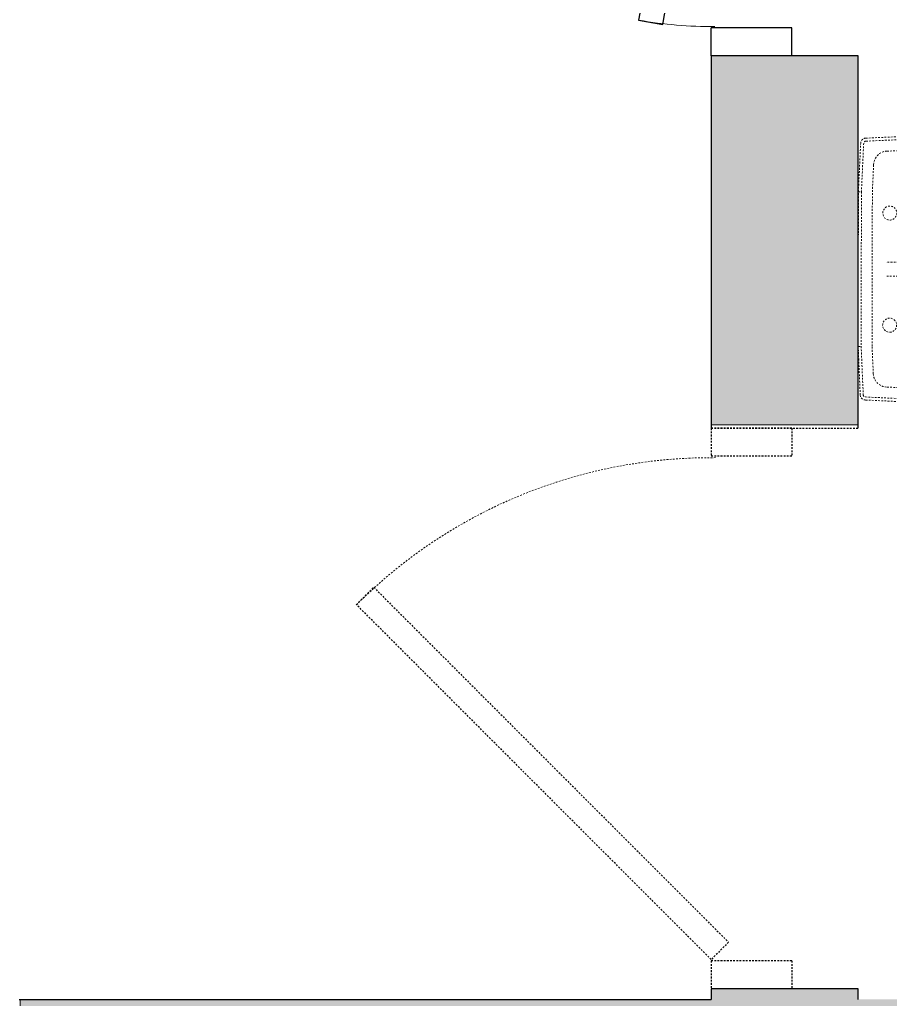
# Model space of a CAD drawing. Header units: inches. Extents: x -1176 to 1545, y -2552 to 978.
# Drawn here: x 1161.9 to 1224, y 113.9 to 183.8 of the extents above; entities that cross this region are included whole.
import ezdxf

# ---------------------------------------------------------------- set-up
doc = ezdxf.new("R2010")
doc.units = ezdxf.units.IN
doc.header["$MEASUREMENT"] = 0
doc.linetypes.add('Demolished', pattern=[0.1875, 0.125, -0.0625])
for name, color, linetype, lineweight in [('A-DOOR', 31, 'Demolished', 9), ('A-DOOR-FRAM', 31, 'Demolished', 30), ('A-WALL', 113, 'Continuous', 18), ('A-WALL-PATT', 111, 'Continuous', 18), ('P-SANR-FIXT', 6, 'Demolished', 9)]:
    doc.layers.add(name, color=color, linetype=linetype, lineweight=lineweight)

# ---------------------------------------------------------------- blocks, each defined once
blk = doc.blocks.new('P-Sink-Rectangular - PSR1918-3060176-2nd Floor Demo')
at = {"layer": 'P-SANR-FIXT', "color": 7}
for p, q in [((-9.5, 4.965), (-9.342, 8.49)), ((-9.127, 8.48), (-9.285, 4.96)), ((-8.988, 8.844), (-5.697, 8.992)), ((-5.512, 8.785), (-8.978, 8.629)), ((-5.517, 8.992), (-5.512, 8.785)), ((5.512, 8.785), (-5.512, 8.785)), ((-0.796, 9), (5.517, 9)), ((5.517, 9), (5.512, 8.785)), ((8.978, 8.629), (5.512, 8.785)), ((5.517, 9), (8.988, 8.844)), ((9.285, 4.96), (9.127, 8.48)), ((9.342, 8.49), (9.5, 4.965)), ((-7.467, 7.917), (-5.509, 8.004)), ((-5.509, 8.004), (5.509, 8.004)), ((5.509, 8.004), (7.467, 7.917)), ((-8.504, 5.009), (-8.417, 6.967)), ((8.417, 6.967), (8.504, 5.009)), ((-9.5, 4.965), (-9.285, 4.96)), ((-9.5, -4.965), (-9.5, 4.965)), ((-9.285, 4.96), (-9.285, -4.96)), ((-8.504, -5.009), (-8.504, 5.009)), ((8.504, 5.009), (8.504, -5.009)), ((9.5, 4.965), (9.285, 4.96)), ((9.285, -4.96), (9.285, 4.96)), ((9.5, 4.965), (9.5, -4.965)), ((-6.25, 4.598), (-0.491, 4.598)), ((-6.25, 4.598), (-0.491, 4.598)), ((0.482, 4.598), (6.25, 4.598)), ((0.482, 4.598), (6.25, 4.598)), ((-8.348, -5.5), (-8.348, 2.5)), ((-8.348, -5.5), (-8.348, 2.5)), ((8.348, 2.5), (8.348, -5.5)), ((8.348, 2.5), (8.348, -5.5)), ((-9.5, -4.965), (-9.285, -4.96)), ((-9.342, -8.49), (-9.5, -4.965)), ((-9.285, -4.96), (-9.127, -8.48)), ((-8.417, -6.967), (-8.504, -5.009)), ((8.504, -5.009), (8.417, -6.967)), ((9.127, -8.48), (9.285, -4.96)), ((9.5, -4.965), (9.285, -4.96)), ((9.5, -4.965), (9.342, -8.49)), ((6.25, -7.598), (-6.25, -7.598)), ((6.25, -7.598), (-6.25, -7.598)), ((-5.509, -8.004), (-7.467, -7.917)), ((5.509, -8.004), (-5.509, -8.004)), ((7.467, -7.917), (5.509, -8.004)), ((-5.517, -9), (-8.988, -8.844)), ((-8.978, -8.629), (-5.512, -8.785)), ((-5.517, -9), (-5.512, -8.785)), ((5.517, -9), (-5.517, -9)), ((-5.512, -8.785), (5.512, -8.785)), ((5.512, -8.785), (8.978, -8.629)), ((5.517, -9), (5.512, -8.785)), ((8.988, -8.844), (5.517, -9))]:
    blk.add_line(p, q, dxfattribs=at)
at = {"layer": 'P-SANR-FIXT', "color": 7, "flags": 128}
for points in [[(-0.5, 6.967), (-0.5, 6.966), (-0.5, 6.961), (-0.5, 6.953), (-0.5, 6.942), (-0.5, 6.927), (-0.5, 6.91), (-0.5, 6.889), (-0.5, 6.866), (-0.5, 6.839), (-0.5, 6.809), (-0.5, 6.777), (-0.5, 6.741), (-0.5, 6.703), (-0.5, 6.662), (-0.5, 6.618), (-0.5, 6.571), (-0.5, 6.522), (-0.5, 6.471), (-0.5, 6.417), (-0.5, 6.361), (-0.5, 6.302), (-0.5, 6.241), (-0.5, 6.179), (-0.5, 6.114), (-0.5, 6.048), (-0.5, 5.98), (-0.5, 5.91), (-0.5, 5.839), (-0.5, 5.766), (-0.5, 5.692), (-0.5, 5.617), (-0.5, 5.541), (-0.5, 5.464), (-0.5, 5.386), (-0.5, 5.307), (-0.5, 5.228), (-0.5, 5.148), (-0.5, 5.069), (-0.5, 4.989), (-0.5, 4.909), (-0.5, 4.829), (-0.5, 4.749), (-0.5, 4.67), (-0.5, 4.591), (-0.5, 4.513), (-0.5, 4.435), (-0.5, 4.359), (-0.5, 4.283), (-0.5, 4.208), (-0.5, 4.135), (-0.5, 4.063), (-0.5, 3.992), (-0.5, 3.923), (-0.5, 3.856), (-0.5, 3.79), (-0.5, 3.726), (-0.5, 3.665), (-0.5, 3.605), (-0.5, 3.548), (-0.5, 3.492), (-0.5, 3.44), (-0.5, 3.389), (-0.5, 3.341), (-0.5, 3.296), (-0.5, 3.253), (-0.5, 3.214), (-0.5, 3.176), (-0.5, 3.142), (-0.5, 3.111), (-0.5, 3.083), (-0.5, 3.057), (-0.5, 3.035), (-0.5, 3.016), (-0.5, 3), (-0.5, 2.987), (-0.5, 2.977), (-0.5, 2.971), (-0.5, 2.968), (-0.5, 2.967)], [(0.5, 2.967), (0.5, 2.969), (0.5, 2.974), (0.5, 2.982), (0.5, 2.993), (0.5, 3.007), (0.5, 3.024), (0.5, 3.045), (0.5, 3.069), (0.5, 3.095), (0.5, 3.125), (0.5, 3.158), (0.5, 3.193), (0.5, 3.232), (0.5, 3.273), (0.5, 3.316), (0.5, 3.363), (0.5, 3.412), (0.5, 3.464), (0.5, 3.517), (0.5, 3.574), (0.5, 3.632), (0.5, 3.693), (0.5, 3.756), (0.5, 3.82), (0.5, 3.887), (0.5, 3.955), (0.5, 4.024), (0.5, 4.096), (0.5, 4.168), (0.5, 4.242), (0.5, 4.318), (0.5, 4.394), (0.5, 4.471), (0.5, 4.549), (0.5, 4.627), (0.5, 4.706), (0.5, 4.786), (0.5, 4.866), (0.5, 4.946), (0.5, 5.026), (0.5, 5.105), (0.5, 5.185), (0.5, 5.264), (0.5, 5.343), (0.5, 5.422), (0.5, 5.499), (0.5, 5.576), (0.5, 5.651), (0.5, 5.726), (0.5, 5.799), (0.5, 5.872), (0.5, 5.942), (0.5, 6.011), (0.5, 6.079), (0.5, 6.144), (0.5, 6.208), (0.5, 6.27), (0.5, 6.329), (0.5, 6.387), (0.5, 6.442), (0.5, 6.495), (0.5, 6.545), (0.5, 6.593), (0.5, 6.638), (0.5, 6.681), (0.5, 6.721), (0.5, 6.758), (0.5, 6.792), (0.5, 6.823), (0.5, 6.852), (0.5, 6.877), (0.5, 6.899), (0.5, 6.918), (0.5, 6.934), (0.5, 6.947), (0.5, 6.957), (0.5, 6.963), (0.5, 6.967), (0.5, 6.967)]]:
    blk.add_lwpolyline(points, dxfattribs=at)
at = {"layer": 'P-SANR-FIXT', "color": 7}
for centre, radius, start, end in [((-8.971, 8.473), 0.371, 92.5667, 177.4333), ((-8.971, 8.473), 0.156, 92.5667, 177.4333), ((8.971, 8.473), 0.156, 2.5667, 87.4333), ((8.971, 8.473), 0.371, 2.5667, 87.4333), ((-7.423, 6.923), 0.995, 92.5667, 177.4333), ((7.423, 6.923), 0.995, 2.5667, 87.4333), ((-4, 6.754), 0.5, 360, 180), ((4, 6.754), 0.5, 360, 180), ((-4, 6.754), 0.5, 180, 360), ((4, 6.754), 0.5, 180, 360), ((-6.25, 2.5), 2.098, 90, 180), ((-6.25, 2.5), 2.098, 90, 180), ((-6.25, 2.5), 2.098, 115.02876, 154.97124), ((-6.25, 2.5), 2.098, 90, 109.97124), ((6.25, 2.5), 2.098, 70.02876, 90), ((6.25, 2.5), 2.098, 0, 90), ((6.25, 2.5), 2.098, 0, 90), ((6.25, 2.5), 2.098, 25.02876, 64.97124), ((-6.25, 2.5), 2.098, 160.02876, 180), ((6.25, 2.5), 2.098, 0, 19.97124), ((-6.25, -5.5), 2.098, 180, 199.97124), ((-6.25, -5.5), 2.098, 180, 270), ((-6.25, -5.5), 2.098, 180, 270), ((6.25, -5.5), 2.098, 270, 360), ((6.25, -5.5), 2.098, 270, 360), ((6.25, -5.5), 2.098, 340.02876, 360), ((-7.423, -6.923), 0.995, 182.5667, 267.4333), ((-6.25, -5.5), 2.098, 205.02876, 244.97124), ((6.25, -5.5), 2.098, 295.02876, 334.97124), ((7.423, -6.923), 0.995, 272.5667, 357.4333), ((-6.25, -5.5), 2.098, 250.02876, 270), ((6.25, -5.5), 2.098, 270, 289.97124), ((-8.971, -8.474), 0.371, 182.5667, 267.4333), ((-8.971, -8.474), 0.156, 182.5667, 267.4333), ((8.971, -8.474), 0.156, 272.5667, 357.4333), ((8.971, -8.474), 0.371, 272.5667, 357.4333)]:
    blk.add_arc(centre, radius, start, end, dxfattribs=at)
blk = doc.blocks.new('Single Flush - D2 2_6_ X 8_-8253011-2nd Floor Demo')
at = {"layer": 'A-DOOR', "color": 8, "linetype": 'Continuous', "lineweight": 30}
for p, q in [((-14.453, 10.427), (-14.757, 8.703)), ((14.906, 5.25), (-14.453, 10.427)), ((-14.757, 8.703), (14.602, 3.527)), ((14.602, 3.527), (14.906, 5.25))]:
    blk.add_line(p, q, dxfattribs=at)
at = {"layer": 'A-DOOR', "linetype": 'Continuous'}
blk.add_arc((14.906, 5.25), 29.812, 170, 180.5, dxfattribs=at)
at = {"layer": 'A-DOOR-FRAM', "color": 8, "linetype": 'Continuous'}
for p, q in [((-17, -0.5), (-17, 5.25)), ((-17, 5.25), (-15, 5.25)), ((-15, -0.5), (-15, 5.25)), ((15, -0.5), (15, 5.25)), ((15, 5.25), (17, 5.25)), ((17, -0.5), (17, 5.25)), ((-17, -0.5), (-15, -0.5)), ((15, -0.5), (17, -0.5))]:
    blk.add_line(p, q, dxfattribs=at)
blk = doc.blocks.new('Single Flush - OTJ_SOLIDFLUSH_ALUM 3 - FR-8110802-2nd Floor Demo')
at = {"layer": 'A-DOOR', "color": 250, "lineweight": 30}
for p, q in [((-8.654, -29.336), (16.669, -4.013)), ((16.669, -4.013), (17.906, -5.25)), ((17.906, -5.25), (-7.417, -30.573)), ((-7.417, -30.573), (-8.654, -29.336))]:
    blk.add_line(p, q, dxfattribs=at)
at = {"layer": 'A-DOOR', "color": 7}
blk.add_arc((17.906, -5.25), 35.812, 179.5, 225, dxfattribs=at)
at = {"layer": 'A-DOOR-FRAM', "color": 250}
for p, q in [((-20, 0.5), (-20, -5.25)), ((-20, 0.5), (-18, 0.5)), ((-18, 0.5), (-18, -5.25)), ((18, 0.5), (18, -5.25)), ((18, 0.5), (20, 0.5)), ((20, 0.5), (20, -5.25)), ((-20, -5.25), (-18, -5.25)), ((18, -5.25), (20, -5.25))]:
    blk.add_line(p, q, dxfattribs=at)

msp = doc.modelspace()

# ---------------------------------------------------------------- hatches: boundary and pattern name
at = {"layer": 'A-WALL-PATT', "lineweight": 9}
h = msp.add_hatch(color=7, dxfattribs=at)
h.paths.add_polyline_path([(1212.098, 113.893), (1221.737, 113.893), (1221.737, 114.643), (1211.237, 114.643), (1211.237, 113.893)], flags=0)
h.paths.add_polyline_path([(1221.737, 154.893), (1221.737, 181.219), (1211.237, 181.219), (1211.237, 154.893), (1212.098, 154.893)], flags=0)
h.paths.add_polyline_path([(1211.237, 215.219), (1221.737, 215.219), (1221.737, 283.439), (1211.237, 283.439)], flags=0)
at = {"layer": 'A-WALL-PATT'}
h = msp.add_hatch(color=7, dxfattribs=at)
h.paths.add_polyline_path([(1161.899, 91.893), (1263.737, 91.893), (1263.737, 113.893), (1161.899, 113.893)], flags=0)
h.paths.add_polyline_path([(1329.149, 91.893), (1329.149, 113.893), (1290.237, 113.893), (1290.237, 91.893), (1305.896, 91.893)], flags=0)
h.paths.add_polyline_path([(677.931, 91.893), (756.836, 91.893), (756.836, 113.893), (677.931, 113.893)], flags=0)
h.paths.add_polyline_path([(635.431, 91.893), (635.431, 113.893), (562.75, 113.893), (562.75, 91.893)], flags=0)
h.paths.add_polyline_path([(799.336, 91.893), (848.013, 91.893), (848.013, 113.893), (799.336, 113.893)], flags=0)
h.paths.add_polyline_path([(520.25, 91.893), (520.25, 113.893), (495.148, 113.893), (495.148, 91.893)], flags=0)
h.paths.add_polyline_path([(1121.829, 91.893), (1121.829, 113.893), (1049.399, 113.893), (1049.399, 91.893), (1118.3, 91.893)], flags=0)
h.paths.add_polyline_path([(923.836, 91.893), (923.836, 113.893), (890.513, 113.893), (890.513, 91.893)], flags=0)
h.paths.add_polyline_path([(966.336, 91.893), (1006.899, 91.893), (1006.899, 113.893), (966.336, 113.893)], flags=0)

# ---------------------------------------------------------------- linework, layer by layer
at = {"layer": 'A-WALL', "color": 8, "lineweight": 30}
for p, q in [((1211.237, 181.219), (1211.237, 154.643)), ((1221.737, 181.219), (1211.237, 181.219)), ((1221.737, 154.643), (1221.737, 181.219)), ((1211.237, 114.643), (1211.237, 113.893)), ((1221.737, 114.643), (1211.237, 114.643)), ((1221.737, 113.893), (1221.737, 114.643)), ((1161.829, 113.893), (1211.237, 113.893))]:
    msp.add_line(p, q, dxfattribs=at)
at = {"layer": 'A-WALL', "lineweight": 9}
for p, q in [((1211.237, 154.893), (1221.737, 154.893)), ((1161.899, 113.893), (1161.899, 91.893))]:
    msp.add_line(p, q, dxfattribs=at)
at = {"layer": 'A-WALL', "color": 7, "linetype": 'Demolished', "lineweight": 9}
for p, q in [((1221.737, 154.893), (1211.237, 154.893)), ((1161.899, 91.893), (1161.899, 113.893))]:
    msp.add_line(p, q, dxfattribs=at)
at = {"layer": 'A-WALL', "color": 250, "linetype": 'Demolished', "lineweight": 30}
msp.add_line((1211.237, 154.643), (1221.737, 154.643), dxfattribs=at)

# ---------------------------------------------------------------- block references
at = {"layer": 'A-DOOR', "linetype": 'Continuous', "lineweight": 18, "rotation": 89.9999999999999}
msp.add_blockref('Single Flush - D2 2_6_ X 8_-8253011-2nd Floor Demo', (1216.487, 198.219), dxfattribs=at)
at = {"layer": 'A-DOOR', "color": 7, "rotation": 269.9999999999999}
msp.add_blockref('Single Flush - OTJ_SOLIDFLUSH_ALUM 3 - FR-8110802-2nd Floor Demo', (1216.487, 134.643), dxfattribs=at)
at = {"layer": 'P-SANR-FIXT', "color": 7, "rotation": 89.90570941640618}
msp.add_blockref('P-Sink-Rectangular - PSR1918-3060176-2nd Floor Demo', (1230.738, 165.99), dxfattribs=at)

doc.saveas('drawing.dxf')
